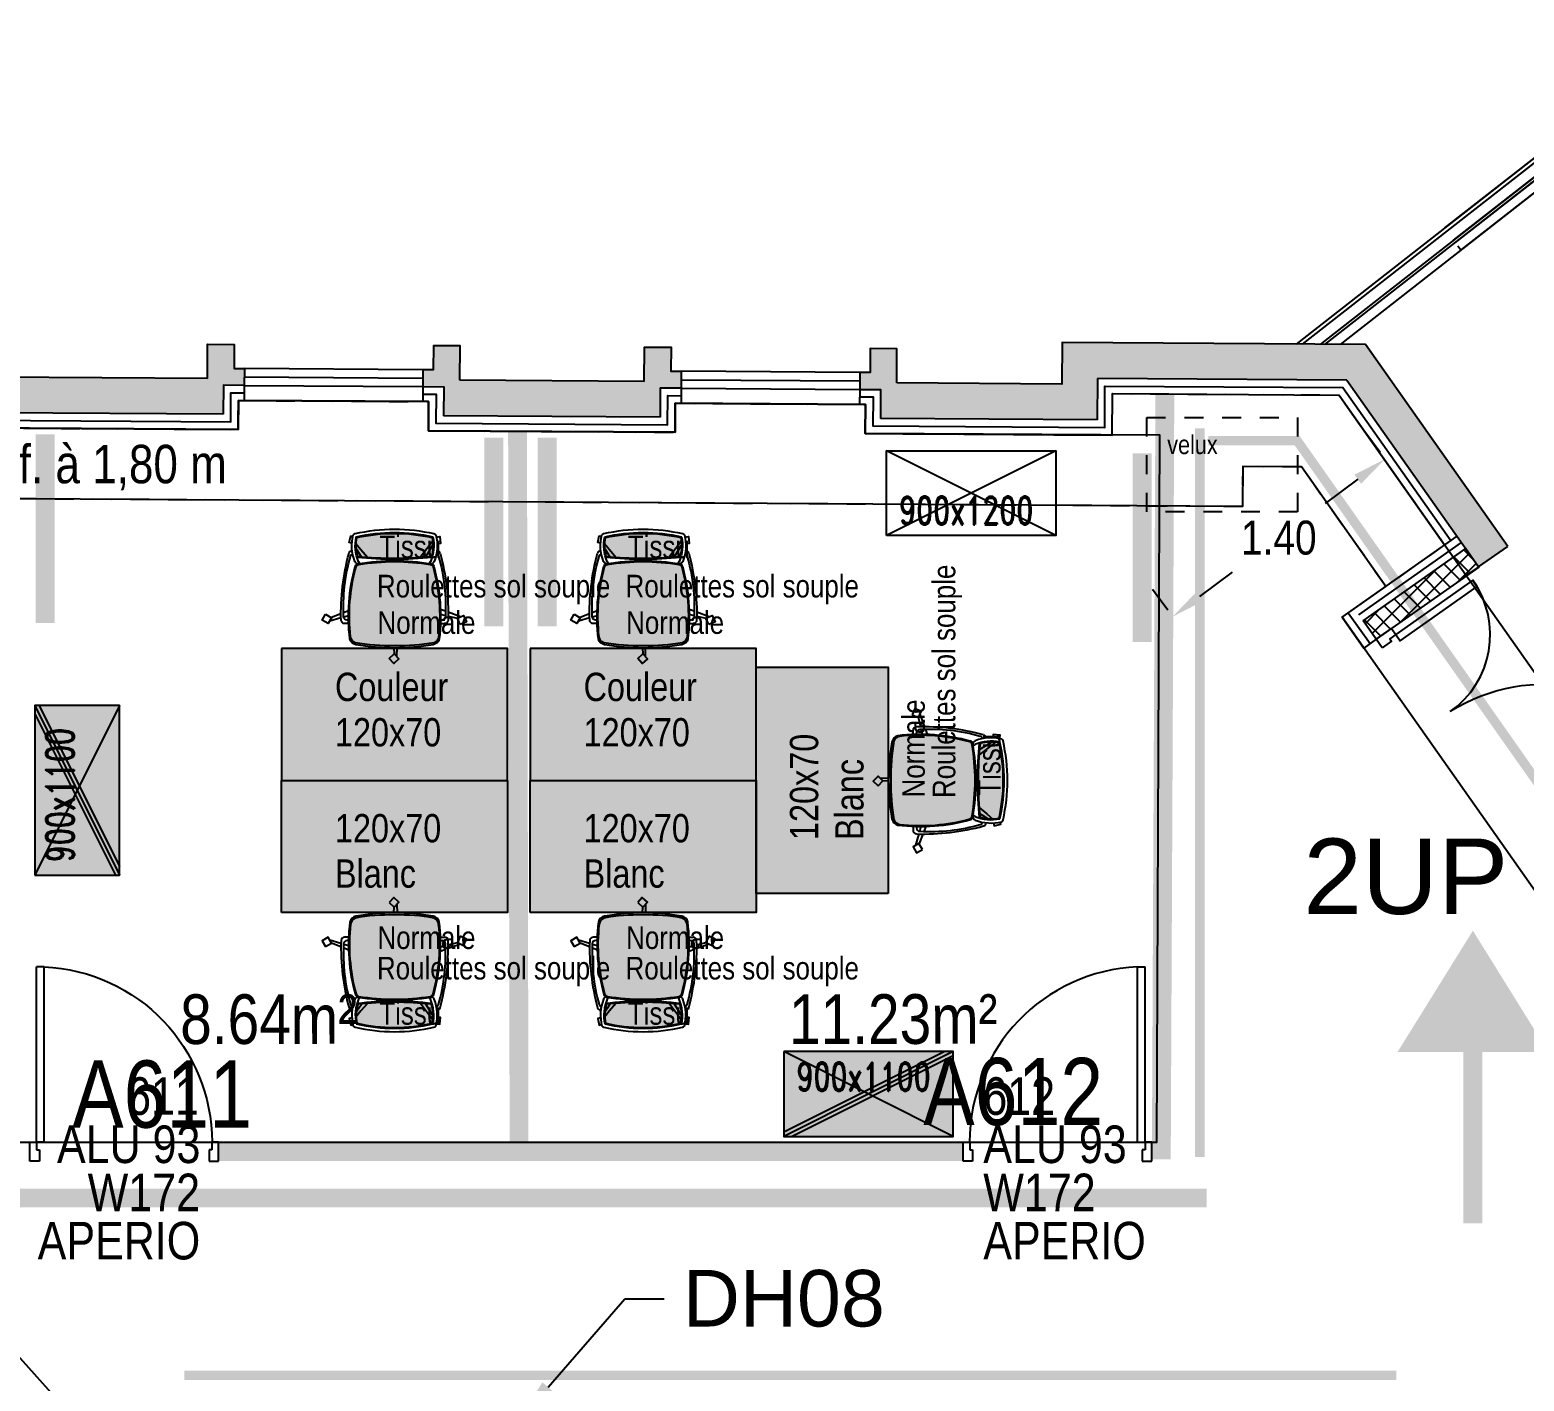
# Model space of a CAD drawing. Extents: x -28.5 to 23.1, y -8.3 to 57.2.
# Drawn here: x -7.72 to 0.21, y 7.32 to 14.49 of the extents above; entities that cross this region are included whole.
import ezdxf
from ezdxf import colors
from ezdxf.entities.mleader import LeaderData, LeaderLine
from ezdxf.enums import TextEntityAlignment as Align
from ezdxf.math import Vec2, Vec3

# ---------------------------------------------------------------- set-up
doc = ezdxf.new("R2010")
doc.units = 0
doc.header["$LTSCALE"] = 0.001
for name, pattern in [('CACHE', [0.375, 0.25, -0.125]), ('CACHE2', [4.7625, 3.175, -1.5875]), ('CONTINU', [0]), ('HIDDEN', [9.525, 6.35, -3.175])]:
    doc.linetypes.add(name, pattern=pattern)
for name, color, linetype in [('00-INF 180', 30, 'Continuous'), ('00-SECURITE UP', 12, 'Continuous'), ('01-FAC_CHASSIS EXI', 4, 'Continuous'), ('01-STR_MACONNERIE_HACH', 252, 'Continuous'), ('02-CLOISON_HACH MACONNERIE', 6, 'Continuous'), ('02-ISOLATION', 6, 'ISOLATION'), ('A-Etiq_Mob', 7, 'Continuous'), ('A-Etiquettes', 7, 'Continuous'), ('A-legende', 7, 'Continuous'), ('A-MobilierAQ', 7, 'Continuous'), ('A-num pièce', 1, 'Continuous'), ('exist- Etiquette-incendie', 1, 'Continuous')]:
    doc.layers.add(name, color=color, linetype=linetype)
for name, color, linetype, true_color in [('A-cote', 7, 'Continuous', 0x425746), ('A-Détails', 7, 'Continuous', 0x00a500), ('A-mobilier', 7, 'Continuous', 0x666666), ('A-MOQUETTE', 7, 'Continuous', 0xe5ecff), ('A-projet', 7, 'Continuous', 0x5b6280), ('A-signalétique', 7, 'Continuous', 0x666666), ('A-vitré', 7, 'Continuous', 0x61becc), ('couleur siege', 1, 'Continuous', 0xff0000)]:
    doc.layers.add(name, color=color, linetype=linetype, true_color=true_color)
doc.layers.add('A-portes', color=7, linetype='Continuous', lineweight=25)
doc.styles.add('ARIAL', font='arial.ttf')
doc.styles.add('ROMAND', font='romand__.ttf', dxfattribs={"width": 0.7})
doc.styles.get("Standard").update_dxf_attribs({"font": 'ARIALN.TTF'})
doc.styles.add('verdana', font='swissc.ttf')
doc.styles.add('Y_TXT_COT', font='arial.ttf', dxfattribs={"height": 0.2})
doc.linetypes.add('ISOLATION', pattern='A,0.00254,-2.54,[134,ltypeshp.shx,S=2.54,R=0,X=-2.54,Y=0],-5.08,[134,ltypeshp.shx,S=2.54,R=180,X=2.54,Y=0],-2.54', length=10.16254)
doc.dimstyles.get("Standard").update_dxf_attribs({"dimtxt": 0.18, "dimasz": 0.18, "dimexe": 0.18, "dimexo": 0.0625, "dimgap": 0.09, "dimtad": 0, "dimtih": 1, "dimtoh": 1, "dimzin": 0, "dimdsep": 46, "dimtxsty": 'Standard', "dimcen": 0.09, "dimadec": 0, "dimazin": 0, "dimtfac": 1, "dimtofl": 0, "dimtmove": 0, "dimatfit": 3, "dimfxl": 1, "dimtolj": 1, "dimtzin": 0, "dimarcsym": 0})

# ---------------------------------------------------------------- blocks, each defined once
blk = doc.blocks.new('Poste127')
at = {"transparency": 33554582}
h = blk.add_hatch(color=256, dxfattribs=at)
h.dxf.hatch_style = 1
h.set_gradient(color1=(199, 200, 202), color2=(255, 246, 230), tint=1, name='CURVED')
h.paths.add_polyline_path([(0, 0.7), (0, 0), (1.2, 0), (1.2, 0.7)])
blk.add_lwpolyline([(0, 0.7), (0, 0), (1.2, 0), (1.2, 0.7)], close=True)
at = {"layer": 'A-Etiq_Mob'}
for tag, p in [('FINITION', (0.2839, 0.4213)), ('DIM', (0.2839, 0.1804))]:
    blk.add_attdef(tag, p, '', height=0.15, dxfattribs=at)
blk = doc.blocks.new('chaise')
at = {"layer": 'A-mobilier', "ltscale": 0.1, "true_color": 0xc7c8ca}
h = blk.add_hatch(color=9, dxfattribs=at)
h.dxf.hatch_style = 1
h.paths.add_polyline_path([(0.2715, 0.4556, 0.30076), (0.2358, 0.4895, 0.043342), (0.0082, 0.5092, 0.043342), (-0.2194, 0.4895, 0.300759), (-0.2552, 0.4556, 0.09791), (-0.2229, 0.027, 0.292085), (-0.2069, 0.0126, 0.040929), (0.0082, -0.005, 0.040929), (0.2232, 0.0126, 0.292085), (0.2392, 0.027, 0.09791)])
h.paths.add_polyline_path([(0.159, -0.0239, 0.015765), (0.0082, -0.0177, 0.016739), (-0.152, -0.0246), (-0.1896, -0.0691), (-0.2181, -0.1033, 0.040824), (-0.2135, -0.1418, 0.054873), (0.0082, -0.1666, 0.054873), (0.2298, -0.1418, 0.02252), (0.2331, -0.1206), (0.2189, -0.1014)])
h.paths.add_polyline_path([(0.1912, -0.0264, 0.003373), (0.159, -0.0239), (0.2189, -0.1014), (0.2331, -0.1206, 0.02535), (0.2346, -0.0966)])
h.paths.add_polyline_path([(0.2255, -0.0296, 0.0036), (0.1912, -0.0264), (0.2346, -0.0966, 0.0714)])
h.paths.add_polyline_path([(-0.152, -0.0246, 0.003505), (-0.1854, -0.0274), (-0.196, -0.0428), (-0.2174, -0.0745, 0.030269), (-0.2181, -0.1033), (-0.1896, -0.0691)])
h.paths.add_polyline_path([(-0.1854, -0.0274, 0.002494), (-0.2092, -0.0296, 0.048116), (-0.2174, -0.0745), (-0.196, -0.0428)], flags=17)
at = {"layer": 'A-mobilier'}
for p, q in [((0.004, 0.5092), (0.0064, 0.5428)), ((0.0216, 0.5582), (0.0229, 0.5092)), ((-0.2624, 0.3653), (-0.2871, 0.3653)), ((0.2787, 0.3653), (0.3035, 0.3653)), ((-0.3737, 0.3493), (-0.3075, 0.3301)), ((-0.3078, 0.3082), (-0.3629, 0.3302)), ((-0.2919, 0.3255), (-0.2834, 0.3231)), ((-0.2629, 0.3453), (-0.2718, 0.3453)), ((0.3093, 0.2929), (0.2787, 0.2819)), ((0.2793, 0.3453), (0.2882, 0.3453)), ((0.2794, 0.3097), (0.3086, 0.3167)), ((0.324, 0.3205), (0.3784, 0.3337)), ((0.3978, 0.3247), (0.3241, 0.2982)), ((-0.2416, -0.0656), (-0.2409, -0.0656)), ((-0.1896, -0.0691), (-0.2193, -0.1048)), ((-0.2174, -0.0745), (-0.196, -0.0428)), ((0.258, -0.0656), (0.2572, -0.0656)), ((0.2331, -0.1206), (0.2189, -0.1014))]:
    blk.add_line(p, q, dxfattribs=at)
at = {"layer": 'A-mobilier', "linetype": 'HIDDEN'}
for p, q in [((-0.2627, 0.2897), (-0.2927, 0.3021)), ((-0.2834, 0.3231), (-0.2632, 0.3171)), ((-0.196, -0.0428), (-0.1854, -0.0274)), ((-0.152, -0.0246), (-0.1896, -0.0691)), ((0.2189, -0.1014), (0.159, -0.0239)), ((0.1912, -0.0264), (0.2346, -0.0966))]:
    blk.add_line(p, q, dxfattribs=at)
at = {"layer": 'A-mobilier'}
for points in [[(-0.0236, 0.5701), (0.0064, 0.5428), (0.034, 0.572), (0.003, 0.5998)], [(-0.3982, 0.3102), (-0.3631, 0.331), (-0.3829, 0.3656), (-0.418, 0.3448)], [(0.3951, 0.3712), (0.3784, 0.3337), (0.4152, 0.3167), (0.4319, 0.3542)]]:
    blk.add_lwpolyline(points, close=True, dxfattribs=at)
for points in [[(-0.2428, -0.1092), (-0.2592, -0.1129), (-0.2503, -0.1525), (-0.2373, -0.1499)], [(0.2547, -0.145), (0.2745, -0.1474), (0.2795, -0.1069), (0.2594, -0.1049)]]:
    blk.add_lwpolyline(points, dxfattribs=at)
for centre, radius, start, end in [((0.8449, 0.323), 1.1081, 173.12775, 195.49585), ((0.8449, 0.323), 1.1031, 173.73867, 195.3268), ((-0.2117, 0.4455), 0.0447, 99.9272, 166.88346), ((-0.203, 0.4342), 0.0495, 115.9014, 169.32984), ((-0.0186, -0.6869), 1.1836, 88.70463, 100.02355), ((0.0082, -0.8109), 1.3202, 89.99999, 99.92701), ((0.0082, -0.8109), 1.3202, 80.07299, 90.00001), ((0.0349, -0.6869), 1.1836, 79.97645, 91.29537), ((-0.8286, 0.323), 1.1031, 344.6732, 6.26133), ((0.2281, 0.4455), 0.0447, 13.11654, 80.0728), ((-0.8286, 0.323), 1.1081, 344.50415, 6.87225), ((0.2193, 0.4342), 0.0495, 10.67016, 64.0986), ((-0.2871, 0.3453), 0.02, 90, 178.21972), ((0.3035, 0.3453), 0.02, 1.78028, 90), ((1.0389, 0.3041), 1.3467, 178.21972, 195.28216), ((0.8419, 0.2723), 1.135, 177.27806, 195.5028), ((-0.2718, 0.3253), 0.02, 90, 177.27806), ((-0.8256, 0.2723), 1.135, 344.4972, 2.72194), ((-1.0226, 0.3041), 1.3467, 344.71784, 1.78028), ((0.2882, 0.3253), 0.02, 2.72194, 90), ((-0.2071, -0.0076), 0.02, 80.75547, 159.0187), ((0.0196, -0.0945), 0.2428, 156.87025, 192.22581), ((-0.2036, 0.0323), 0.02, 195.49585, 260.6251), ((-0.1997, 0.0368), 0.02, 195.3268, 260.76651), ((0.0082, 1.3151), 1.3202, 260.6251, 270.00001), ((-0.1856, -0.0076), 0.02, 114.77846, 159.0187), ((0.0082, 1.3151), 1.3152, 260.76651, 270.00001), ((0.0082, 1.3151), 1.3152, 269.99999, 279.23349), ((0.0082, 1.3151), 1.3202, 269.99999, 279.3749), ((0.2019, -0.0076), 0.02, 20.9813, 65.22154), ((0.216, 0.0368), 0.02, 279.23349, 344.6732), ((-0.0032, -0.0945), 0.2428, 347.77419, 23.12975), ((0.2235, -0.0076), 0.02, 20.9813, 99.24453), ((0.22, 0.0323), 0.02, 279.3749, 344.50415), ((-0.2409, -0.0456), 0.02, 195.28216, 270), ((-0.2325, -0.0257), 0.02, 195.5028, 252.72935), ((0.0196, -0.0945), 0.2628, 159.0187, 193.9621), ((0.0196, -0.0945), 0.2378, 164.15559, 191.46034), ((0.0306, -2.412), 2.3994, 90.53628, 95.82876), ((0.0306, -2.412), 2.3944, 90.5374, 95.7482), ((-0.0143, -2.412), 2.3994, 84.17124, 89.46372), ((-0.0143, -2.412), 2.3944, 84.2518, 89.4626), ((-0.0032, -0.0945), 0.2378, 348.53966, 15.84441), ((-0.0032, -0.0945), 0.2628, 346.0379, 20.9813), ((0.2489, -0.0257), 0.02, 287.27065, 344.4972), ((0.2572, -0.0456), 0.02, 270, 344.71784), ((-0.2198, -0.1455), 0.02, 218.58905, 257.03355), ((0.01, 0.8526), 1.0442, 257.03355, 269.90038), ((0.01, 0.8526), 1.0242, 257.15462, 269.89843), ((0.01, 0.8526), 1.0192, 257.33463, 269.89793), ((0.0064, 0.8526), 1.0192, 270.10207, 282.66537), ((0.0064, 0.8526), 1.0242, 270.10157, 282.84538), ((0.0064, 0.8526), 1.0442, 270.09962, 282.96645), ((0.2362, -0.1455), 0.02, 282.96645, 321.41095)]:
    blk.add_arc(centre, radius, start, end, dxfattribs=at)
blk = doc.blocks.new('SiègeT1')
at = {"layer": 'couleur siege', "true_color": 0x8a6689}
for points in [[(-0.1936, 0.2235), (-0.0769, 0.2096), (0.0385, 0.2124), (0.1553, 0.2166), (0.1984, 0.2222), (0.2025, 0.2444), (0.2039, 0.282), (0.2012, 0.321), (0.1233, 0.3376), (0.0385, 0.3432), (-0.0227, 0.3446), (-0.0977, 0.3376), (-0.1492, 0.3307), (-0.1964, 0.3223), (-0.202, 0.3001), (-0.2006, 0.2653)], [(-0.2076, -0.2358), (-0.225, -0.2195), (-0.2335, -0.1968), (-0.2363, -0.14), (-0.2381, -0.076), (-0.2337, -0.0116), (-0.2278, 0.0448), (-0.218, 0.1023), (-0.2107, 0.1321), (-0.2013, 0.169), (-0.1966, 0.1769), (-0.184, 0.18), (-0.1205, 0.1883), (-0.0494, 0.1934), (0.0091, 0.1953), (0.0767, 0.1926), (0.1322, 0.1879), (0.1685, 0.1829), (0.1909, 0.1794), (0.1994, 0.1771), (0.2037, 0.1728), (0.2071, 0.1636), (0.2187, 0.1148), (0.2315, 0.0452), (0.2373, -0.0047), (0.2408, -0.0627), (0.2412, -0.1049), (0.2396, -0.159), (0.2364, -0.1973), (0.2345, -0.2097), (0.2289, -0.2196), (0.2221, -0.2289), (0.2135, -0.2344), (0.2067, -0.2363), (0.1752, -0.2419), (0.1139, -0.248), (0.0509, -0.2511), (-0.0505, -0.2518), (-0.1259, -0.2474), (-0.1911, -0.2375)]]:
    blk.add_hatch(color=8, dxfattribs=at).paths.add_polyline_path(points)
at = {"extrusion": (0, 0, -1), "xscale": 0.8999999999999986, "yscale": 0.8999999999999986, "zscale": -0.9, "rotation": 180}
blk.add_blockref('chaise', (0.0055, 0.195), dxfattribs=at)
at = {"layer": 'A-Etiq_Mob', "style": 'ROMAND', "width": 0.7}
for tag, p in [('FINITION', (-0.0791, 0.1775)), ('PIETEMENT', (-0.0914, -0.031)), ('ASSISE', (-0.0883, -0.2242)), ('COULEUR', (-0.1036, -0.4236))]:
    blk.add_attdef(tag, p, '', height=0.15, dxfattribs=at)
blk = doc.blocks.new('Poste127Couleur')
at = {"transparency": 33554582}
h = blk.add_hatch(color=256, dxfattribs=at)
h.dxf.hatch_style = 1
h.set_gradient(color1=(169, 83, 160), color2=(255, 246, 230), tint=1, name='CURVED')
h.paths.add_polyline_path([(0, 0.7029), (0, 0.0029), (1.2, 0.0029), (1.2, 0.7029)])
blk.add_lwpolyline([(0, 0.7), (0, 0), (1.2, 0), (1.2, 0.7)], close=True)
at = {"layer": 'A-Etiq_Mob'}
for tag, p in [('STRATIFIE', (0.2839, 0.4213)), ('DIM', (0.2839, 0.1804))]:
    blk.add_attdef(tag, p, '', height=0.15, dxfattribs=at)
blk = doc.blocks.new('*D24')
at = {"layer": 'A-projet', "color": 0, "lineweight": -2, "ltscale": 0.01, "transparency": 16777216}
for p, q in [((-0.5534, 12.2454), (-0.6348, 12.3551)), ((-0.6721, 12.1033), (-0.8458, 11.9743)), ((-1.5099, 11.4816), (-1.3361, 11.6105)), ((-1.6803, 11.4091), (-1.7617, 11.5189))]:
    blk.add_line(p, q, dxfattribs=at)
at = {"layer": 'A-projet', "color": 0, "ltscale": 0.01, "transparency": 16777216}
for points in [[(-0.6899, 12.1274), (-0.6542, 12.0792), (-0.5275, 12.2105)], [(-1.5278, 11.5057), (-1.492, 11.4575), (-1.6545, 11.3743)]]:
    blk.add_solid(points, dxfattribs=at)
at = {"layer": 'Defpoints', "color": 0, "ltscale": 0.01, "transparency": 16777216}
for p in [(-0.5161, 12.1952), (-1.6545, 11.3743), (-1.6431, 11.359)]:
    blk.add_point(p, dxfattribs=at)
at = {"layer": 'A-projet', "color": 0, "ltscale": 0.01, "transparency": 16777216, "insert": (-1.091, 11.7924), "char_height": 0.18, "attachment_point": 5}
blk.add_mtext('\\A1;1.40', dxfattribs=at)
blk = doc.blocks.new('BLOC_ATT_RENS_100')
at = {"flags": 8}
for tag, p, height in [('N°', (-0.416, 0.973), 0.25), ('TITRE', (-0.416, 0.675), 0.21), ('SURF', (-0.416, 0.373), 0.15), ('EFFECTIF', (-0.416, 0.073), 0.15), ('HSP', (-0.416, -0.236), 0.15), ('REV.SOL', (-0.416, -0.526), 0.15), ('REV.MUR', (-0.416, -0.826), 0.15), ('PLAF', (-0.416, -1.126), 0.15)]:
    blk.add_attdef(tag, p, '', height=height, dxfattribs=at)
at = {"layer": 'exist- Etiquette-incendie', "flags": 8}
for tag, p in [('EFFECTIF.MAX', (-0.416, -1.414)), ('SURF.PROG', (-0.416, -1.648))]:
    blk.add_attdef(tag, p, '', height=0.15, dxfattribs=at)
blk = doc.blocks.new('Xref-R6-2018-11')
at = {"layer": '00-SECURITE UP'}
h = blk.add_hatch(color=256, dxfattribs=at)
h.dxf.hatch_style = 1
h.paths.add_polyline_path([(2.2633, 2.1958), (2.6633, 2.1958), (3.0633, 2.1958), (2.6633, 2.8395)])
at = {"layer": '01-STR_MACONNERIE_HACH'}
h = blk.add_hatch(color=256, dxfattribs=at)
h.dxf.hatch_style = 1
h.paths.add_polyline_path([(-9.8643, 5.7706), (-9.7536, 5.7699), (-9.753, 5.8594), (-9.8075, 5.8598), (-9.8067, 5.9869), (-9.9482, 5.9878), (-9.9493, 5.8062), (-10.9104, 5.8123), (-10.9092, 5.994), (-11.0507, 5.9949), (-11.0516, 5.8677), (-11.106, 5.8681), (-11.1066, 5.7786), (-10.9959, 5.7778), (-10.9969, 5.6239), (-9.8653, 5.6166)])
h.paths.add_polyline_path([(-6.9147, 5.7517), (-6.804, 5.751), (-6.8034, 5.8406), (-6.8578, 5.8409), (-6.857, 5.9681), (-6.9985, 5.969), (-6.9997, 5.7873), (-8.6097, 5.7976), (-8.6086, 5.9793), (-8.7501, 5.9802), (-8.7509, 5.853), (-8.8053, 5.8534), (-8.8059, 5.7638), (-8.6952, 5.7631), (-8.6962, 5.6092), (-6.9156, 5.5978)])
h.paths.add_polyline_path([(-3.9659, 5.7329), (-3.8552, 5.7322), (-3.8546, 5.8217), (-3.9091, 5.822), (-3.9083, 5.9492), (-4.0498, 5.9501), (-4.0509, 5.7684), (-5.6601, 5.7787), (-5.6589, 5.9604), (-5.8004, 5.9613), (-5.8012, 5.8342), (-5.8557, 5.8345), (-5.8562, 5.745), (-5.7455, 5.7443), (-5.7465, 5.5903), (-3.9669, 5.5789)])
h.paths.add_polyline_path([(-1.6482, 5.7181), (-1.5375, 5.7174), (-1.5369, 5.8069), (-1.5914, 5.8072), (-1.5906, 5.9344), (-1.7321, 5.9353), (-1.7332, 5.7536), (-2.7113, 5.7599), (-2.7101, 5.9415), (-2.8516, 5.9424), (-2.8524, 5.8153), (-2.9069, 5.8156), (-2.9075, 5.7261), (-2.7968, 5.7254), (-2.7977, 5.5714), (-1.6492, 5.5641)])
h.paths.add_polyline_path([(9.2888, 6.0529), (16.4345, -3.4859), (15.5709, -4.1345), (15.6266, -4.2087), (15.5373, -4.2758), (15.5733, -4.3238), (15.6214, -4.2877), (15.6971, -4.3885), (15.8624, -4.2644), (15.7658, -4.1358), (16.5463, -3.5497), (16.8176, -3.9109), (17.2396, -3.5939), (16.9954, -3.2687), (9.4522, 6.7755), (8.1868, 5.8175), (8.0942, 5.9399), (7.9095, 5.8001), (7.9901, 5.6937), (7.8811, 5.6092), (7.9802, 5.4784), (8.1947, 5.6446), (8.3968, 5.3776)])
h.paths.add_polyline_path([(14.7939, -4.8738), (14.8866, -4.9972), (15.0583, -4.8682), (14.9826, -4.7674), (15.0321, -4.7303), (14.996, -4.6823), (14.899, -4.7552), (14.8432, -4.6809), (13.4437, -5.732), (13.4995, -5.8062), (13.4101, -5.8733), (13.4461, -5.9213), (13.4943, -5.8852), (13.57, -5.986), (13.7352, -5.8619), (13.6386, -5.7333)])
h.paths.add_polyline_path([(12.9312, -6.4657), (12.8555, -6.3649), (12.9049, -6.3278), (12.8689, -6.2798), (12.7718, -6.3527), (12.7161, -6.2784), (11.3999, -7.2668), (11.4557, -7.3411), (11.3663, -7.4082), (11.4024, -7.4562), (11.4505, -7.42), (11.5262, -7.5208), (11.6914, -7.3968), (11.5949, -7.2682), (12.6668, -6.4713), (12.7594, -6.5947)])
h.paths.add_polyline_path([(10.8117, -7.8998), (10.8611, -7.8626), (10.8251, -7.8147), (10.728, -7.8875), (10.6723, -7.8133), (9.4127, -8.7592), (9.4685, -8.8335), (9.3791, -8.9006), (9.4151, -8.9486), (9.4633, -8.9124), (9.539, -9.0132), (9.7042, -8.8891), (9.6077, -8.7606), (10.623, -8.0062), (10.7157, -8.1296), (10.8874, -8.0006)])
h.paths.add_polyline_path([(8.8245, -9.3922), (8.8739, -9.355), (8.8379, -9.3071), (8.7408, -9.3799), (8.6851, -9.3057), (7.4576, -10.2275), (7.5133, -10.3018), (7.424, -10.3689), (7.46, -10.4169), (7.5081, -10.3807), (7.5839, -10.4815), (7.7491, -10.3575), (7.6525, -10.2289), (8.6358, -9.4986), (8.7285, -9.6219), (8.9002, -9.493)])
h.paths.add_polyline_path([(6.8693, -10.8605), (6.9188, -10.8233), (6.8827, -10.7754), (6.7857, -10.8482), (6.7299, -10.774), (5.909, -11.3905), (5.9648, -11.4647), (5.8754, -11.5319), (5.9115, -11.5798), (5.9596, -11.5437), (6.0353, -11.6445), (6.2005, -11.5204), (6.104, -11.3918), (6.6806, -10.9669), (6.7733, -11.0903), (6.945, -10.9613)])
h.paths.add_polyline_path([(5.3208, -12.0234), (5.3702, -11.9863), (5.3342, -11.9383), (5.2372, -12.0112), (5.1814, -11.9369), (4.7519, -12.2595), (4.3293, -12.2541), (4.3287, -12.3016), (4.2169, -12.3002), (4.2161, -12.3602), (4.2763, -12.3609), (4.2747, -12.487), (4.4814, -12.4896), (4.4834, -12.3288), (4.8607, -12.3337), (5.1321, -12.1298), (5.2248, -12.2532), (5.3965, -12.1242)])
h.paths.add_polyline_path([(3.4775, -12.3507), (3.5393, -12.3515), (3.5401, -12.2915), (3.4188, -12.29), (3.4194, -12.2425), (2.2915, -12.2281), (2.2909, -12.2756), (2.1791, -12.2742), (2.1784, -12.3342), (2.2386, -12.3349), (2.237, -12.461), (2.4436, -12.4636), (2.4456, -12.3028), (3.2631, -12.3198), (3.2612, -12.4741), (3.4759, -12.4768)])
h.paths.add_polyline_path([(1.3816, -12.2165), (-0.924, -12.1871), (-0.9246, -12.2346), (-1.0364, -12.2331), (-1.0372, -12.2931), (-0.977, -12.2939), (-0.9786, -12.42), (-0.772, -12.4226), (-0.7699, -12.2618), (1.2254, -12.2938), (1.2234, -12.4481), (1.4381, -12.4508), (1.4397, -12.3247), (1.5016, -12.3255), (1.5023, -12.2655), (1.381, -12.264)])
h.paths.add_polyline_path([(-1.7132, -12.2245), (-1.8346, -12.223), (-1.834, -12.1755), (-3.2263, -12.1577), (-3.2269, -12.2052), (-3.3387, -12.2038), (-3.3394, -12.2638), (-3.2793, -12.2645), (-3.2809, -12.3906), (-3.0742, -12.3932), (-3.0722, -12.2324), (-1.9902, -12.2528), (-1.9922, -12.407), (-1.7774, -12.4098), (-1.7758, -12.2837), (-1.714, -12.2845)])
h.paths.add_polyline_path([(-4.0155, -12.1951), (-4.1368, -12.1936), (-4.1362, -12.1461), (-6.2346, -12.1193), (-6.2352, -12.1668), (-6.347, -12.1654), (-6.3477, -12.2254), (-6.2875, -12.2261), (-6.2892, -12.3522), (-6.0825, -12.3549), (-6.0805, -12.1941), (-4.2925, -12.2234), (-4.2944, -12.3777), (-4.0797, -12.3804), (-4.0781, -12.2543), (-4.0163, -12.2551)])
h.paths.add_polyline_path([(-7.1445, -12.1077), (-9.19, -12.0816), (-9.1906, -12.1291), (-9.3024, -12.1277), (-9.3032, -12.1877), (-9.243, -12.1884), (-9.2446, -12.3145), (-9.038, -12.3171), (-9.0359, -12.1564), (-7.3008, -12.185), (-7.3027, -12.3393), (-7.088, -12.342), (-7.0864, -12.216), (-7.0245, -12.2167), (-7.0238, -12.1567), (-7.1451, -12.1552)])
h.paths.add_polyline_path([(-10.0418, -12.1782), (-9.98, -12.179), (-9.9792, -12.119), (-10.1006, -12.1175), (-10.1, -12.07), (-11.5038, -12.0521), (-11.5044, -12.0996), (-11.6161, -12.0982), (-11.6169, -12.1582), (-11.5567, -12.1589), (-11.5583, -12.285), (-11.3517, -12.2876), (-11.3496, -12.1268), (-10.2562, -12.1473), (-10.2582, -12.3016), (-10.0434, -12.3043)])
h.paths.add_polyline_path([(2.6936, 4.7692), (2.8486, 4.8773), (2.0933, 5.9491), (0.4835, 5.9594), (0.4822, 5.7394), (-0.3936, 5.745), (-0.3924, 5.9267), (-0.5339, 5.9276), (-0.5347, 5.8005), (-0.5892, 5.8008), (-0.5898, 5.7113), (-0.4791, 5.7106), (-0.48, 5.5566), (0.6701, 5.5493), (0.6714, 5.7693), (1.9949, 5.7608)])
h.paths.add_polyline_path([(3.7184, 3.643), (3.5639, 3.5342), (4.011, 2.8998), (4.6629, 2.8061), (4.6629, 2.8077), (4.9461, 2.7655), (5.6911, 3.3294), (5.5121, 3.5658), (5.7804, 3.7737), (5.6799, 3.9034), (5.6056, 3.8458), (5.5045, 3.9794), (5.3103, 3.8324), (5.4029, 3.7101), (4.4904, 3.0193), (4.1189, 3.0748)])
h.paths.add_polyline_path([(-13.0354, -4.4062), (-13.5351, -4.4062), (-13.5351, -3.4062), (-13.0165, -3.4062), (-12.8476, 5.6357), (-12.166, 5.6314), (-12.165, 5.7853), (-12.0543, 5.7846), (-12.0537, 5.8741), (-12.1082, 5.8745), (-12.1074, 6.0016), (-12.2489, 6.0025), (-12.25, 5.8209), (-13.4315, 5.8284), (-13.7663, -12.1025), (-12.5699, -12.1178), (-12.5719, -12.2721), (-12.3571, -12.2748), (-12.3555, -12.1487), (-12.2937, -12.1495), (-12.2929, -12.0895), (-12.4143, -12.088), (-12.4137, -12.0405), (-13.1775, -12.0308), (-13.0356, -4.4288)])
h.paths.add_polyline_path([(-13.5351, -4.4062), (-13.5351, -3.4062)], flags=16)
at = {"layer": '02-CLOISON_HACH MACONNERIE', "transparency": 33554687}
h = blk.add_hatch(dxfattribs=at)
h.set_pattern_fill('ANSI37', color=256, scale=0.02)
h.set_pattern_definition([(45, (-0.93894, 1.3324), (-0.0449013, 0.0449013), []), (135, (-0.93894, 1.3324), (-0.0449013, -0.0449013), [])])
h.paths.add_polyline_path([(2.081, 4.4833), (2.625, 4.8666), (2.6941, 4.7685), (2.1502, 4.3852)])
for p, q in [((2.5148, 6.5683), (3.8585, 7.6181)), ((3.8708, 7.6024), (2.5263, 6.5519)), ((2.561, 6.5027), (3.9078, 7.5549)), ((3.9327, 7.5556), (2.5696, 6.4906)), ((2.5994, 6.4504), (3.9635, 7.5162)), ((2.5994, 6.4504), (2.584, 6.4701)), ((-4.0509, 5.7684), (-5.6601, 5.7787)), ((-1.7332, 5.7536), (-2.7113, 5.7599)), ((0.6714, 5.7693), (0.6701, 5.5493)), ((1.9949, 5.7608), (0.6714, 5.7693)), ((1.9949, 5.7608), (2.6941, 4.7685)), ((-3.9669, 5.5789), (-5.7465, 5.5903)), ((-1.6492, 5.5641), (-2.7977, 5.5714)), ((0.6701, 5.5493), (-0.48, 5.5566))]:
    blk.add_line(p, q)
for points in [[(3.8585, 7.6181), (1.7253, 5.9515)], [(3.8708, 7.6024), (1.7575, 5.9513)], [(3.9078, 7.5549), (1.8545, 5.9507)], [(3.917, 7.5433), (1.8765, 5.9491)], [(3.9635, 7.5162), (1.9589, 5.95)], [(-4.0509, 5.7684), (-4.0498, 5.9501), (-3.9083, 5.9492), (-3.9091, 5.822), (-3.8546, 5.8217), (-3.8552, 5.7322), (-3.9659, 5.7329), (-3.9669, 5.5789)], [(2.8486, 4.8773), (2.0933, 5.9491), (0.4835, 5.9594), (0.4822, 5.7394), (-0.3936, 5.745)], [(-2.7113, 5.7599), (-2.7101, 5.9415), (-2.8516, 5.9424), (-2.8524, 5.8153), (-2.9069, 5.8156), (-2.9075, 5.7261), (-2.7968, 5.7254), (-2.7977, 5.5714)], [(-1.7332, 5.7536), (-1.7321, 5.9353), (-1.5906, 5.9344), (-1.5914, 5.8072), (-1.5369, 5.8069), (-1.5375, 5.7174), (-1.6482, 5.7181), (-1.6492, 5.5641)], [(-0.3936, 5.745), (-0.3924, 5.9267), (-0.5339, 5.9276), (-0.5347, 5.8005), (-0.5892, 5.8008), (-0.5898, 5.7113), (-0.4791, 5.7106), (-0.48, 5.5566)], [(2.081, 4.4833), (2.625, 4.8666), (2.6941, 4.7685), (2.1502, 4.3852), (2.081, 4.4833)], [(2.6934, 4.7695), (2.8486, 4.8773)]]:
    blk.add_lwpolyline(points)
at = {"linetype": 'CONTINU'}
for points in [[(2.2549, 4.4101), (2.278, 4.3774), (2.6867, 4.6654), (2.6637, 4.6981)], [(2.1818, 4.3402), (2.1502, 4.3852), (2.2319, 4.4428), (2.2549, 4.4101), (2.2222, 4.387), (2.2309, 4.3748), (2.1818, 4.3402)]]:
    blk.add_lwpolyline(points, close=True, dxfattribs=at)
for centre, radius, start, end in [((2.2549, 4.4101), 0.5, 305.1722, 35.1722), ((3.0478, 3.1924), 0.9536, 36.49943, 121.96658)]:
    blk.add_arc(centre, radius, start, end, dxfattribs=at)
at = {"layer": '00-INF 180', "linetype": 'CACHE', "ltscale": 0.5}
for points in [[(2.2008, 4.6655), (1.7539, 5.2997), (1.4421, 5.3017), (1.4409, 5.0891), (-12.8561, 5.1806)], [(-5.827, 5.5108), (-3.8874, 5.4984), (-3.8864, 5.6524), (-2.8773, 5.6459), (-2.8782, 5.492), (-1.5697, 5.4836), (-1.5687, 5.6375), (-0.5596, 5.6311), (-0.5606, 5.4771), (0.7495, 5.4687), (0.7509, 5.6887), (1.9532, 5.6811), (2.5134, 4.8858), (2.2008, 4.6655)]]:
    blk.add_lwpolyline(points, dxfattribs=at)
at = {"layer": '00-SECURITE UP', "const_width": 0.1}
blk.add_lwpolyline([(2.6633, 1.2867), (2.6633, 2.1958), (2.6633, 2.1958), (2.6633, 2.1958)], dxfattribs=at)
at = {"layer": '01-FAC_CHASSIS EXI', "linetype": 'CONTINU'}
for p, q in [((-3.8549, 5.7769), (-2.9075, 5.7709)), ((-1.5372, 5.7621), (-0.5895, 5.7561))]:
    blk.add_line(p, q, dxfattribs=at)
at = {"layer": '01-FAC_CHASSIS EXI'}
for points in [[(-2.9069, 5.8156), (-3.8546, 5.8217)], [(-0.5892, 5.8008), (-1.5369, 5.8069)], [(-3.8552, 5.7322), (-2.9075, 5.7261)], [(-1.5375, 5.7174), (-0.5898, 5.7113)]]:
    blk.add_lwpolyline(points, dxfattribs=at)
at = {"layer": '01-FAC_CHASSIS EXI', "linetype": 'CACHE'}
blk.add_lwpolyline([(0.9331, 5.5618), (1.7331, 5.5618), (1.7331, 5.0618), (0.9331, 5.0618), (0.9331, 5.5618)], dxfattribs=at)
at = {"layer": '02-ISOLATION', "linetype": 'CONTINU'}
for points in [[(-3.8552, 5.7322), (-3.8557, 5.6522)], [(-2.9075, 5.7261), (-2.908, 5.6461)], [(-1.5375, 5.7174), (-1.538, 5.6374)], [(-0.5898, 5.7113), (-0.5903, 5.6313)]]:
    blk.add_lwpolyline(points, dxfattribs=at)
at = {"layer": '02-ISOLATION', "linetype": 'ISOLATION', "ltscale": 0.004}
for points in [[(-0.59, 5.6713), (-0.5193, 5.6708), (-0.5203, 5.5169), (0.7098, 5.509), (0.7112, 5.729), (1.974, 5.7209), (2.5462, 4.9089)], [(-5.8565, 5.705), (-5.7858, 5.7045), (-5.7868, 5.5506), (-3.9271, 5.5387), (-3.9261, 5.6926), (-3.8554, 5.6922)], [(-2.9077, 5.6861), (-2.837, 5.6857), (-2.838, 5.5317), (-1.6094, 5.5238), (-1.6085, 5.6778), (-1.5377, 5.6774)], [(2.058, 4.5159), (2.602, 4.8993)], [(2.0023, 4.5256), (2.1175, 4.3621)]]:
    blk.add_lwpolyline(points, dxfattribs=at)
at = {"layer": '02-ISOLATION'}
for points in [[(-5.827, 5.5108), (-3.8874, 5.4984), (-3.8864, 5.6524), (-2.8773, 5.6459), (-2.8782, 5.492), (-1.5697, 5.4836), (-1.5687, 5.6375), (-0.5596, 5.6311), (-0.5606, 5.4771), (0.7495, 5.4687), (0.7509, 5.6887), (1.9532, 5.6811), (2.2024, 5.3274)], [(2.011, 5.599), (2.5134, 4.8858)], [(1.9696, 4.5026), (2.5789, 4.932)], [(2.6941, 4.7685), (2.6279, 4.7234)], [(1.9696, 4.5026), (2.0848, 4.3391)], [(2.1502, 4.3852), (2.0848, 4.3391)]]:
    blk.add_lwpolyline(points, dxfattribs=at)
at = {"layer": '00-INF 180'}
ref = blk.add_blockref('BLOC_ATT_RENS_100', (-5.8776, 4.9528), dxfattribs=dict(at, xscale=0.543907494749507, yscale=0.543907494749507, zscale=1.056702433098041))
ref.add_attrib('TITRE', 'Surface inf. à 1,80 m', (-6.1037, 5.2129), dxfattribs={"layer": '0', "height": 0.203965, "rotation": 360, "style": 'verdana', "flags": 8})
at = {"layer": '01-FAC_CHASSIS EXI'}
ref = blk.add_blockref('BLOC_ATT_RENS_100', (1.2678, 5.1077), dxfattribs=dict(at, xscale=0.543907494749507, yscale=0.543907494749507, zscale=1.056702433098041))
ref.add_attrib('TITRE', 'velux', (1.0417, 5.3678), dxfattribs={"layer": '0', "height": 0.1, "rotation": 360, "style": 'verdana', "flags": 8})
at = {"layer": '00-SECURITE UP', "insert": (1.764, 3.3281), "char_height": 0.4, "width": 25.873028, "attachment_point": 1, "line_spacing_factor": 0.8, "style": 'ARIAL'}
blk.add_mtext('2UP', dxfattribs=at)
blk = doc.blocks.new('armoire90Réhausse')
at = {"true_color": 0xfdedc9}
h = blk.add_hatch(color=254, dxfattribs=at)
h.dxf.hatch_style = 1
h.paths.add_polyline_path([(0, 0.45), (0, 0), (0.9, 0), (0.9, 0.45)])
blk.add_lwpolyline([(0, 0.45), (0, 0), (0.9, 0), (0.9, 0.45)], close=True)
for points in [[(0.9, 0), (0, 0.45)], [(0.9, 0.45), (0, 0)], [(0.8553, 0.45), (0, 0.0224)], [(0.9, 0.4276), (0.0447, 0)]]:
    blk.add_lwpolyline(points)
at = {"layer": 'A-Etiq_Mob', "style": 'ROMAND', "width": 0.7}
for tag, p in [('DIMENSION', (0.0684, 0.2418)), ('FINITION', (0.0684, 0.0013)), ('PORTES', (0.0684, -0.2391))]:
    blk.add_attdef(tag, p, '', height=0.15, dxfattribs=at)
blk = doc.blocks.new('armoire90')
blk.add_lwpolyline([(0, 0.45), (0, 0), (0.9, 0), (0.9, 0.45)], close=True)
for points in [[(0.9, 0), (0, 0.45)], [(0.9, 0.45), (0, 0)]]:
    blk.add_lwpolyline(points)
at = {"layer": 'A-Etiq_Mob', "style": 'ROMAND', "width": 0.7}
for tag, p in [('DIMENSION', (0.0684, 0.2418)), ('FINITION', (0.0684, 0.0013)), ('PORTES', (0.0684, -0.2391))]:
    blk.add_attdef(tag, p, '', height=0.15, dxfattribs=at)
blk = doc.blocks.new('P_93100')
for p, q in [((0.425, 0.93), (0.465, 0.93)), ((0.425, 0), (0.425, 0.93)), ((0.465, 0), (0.465, 0.93)), ((-0.5, -0.1), (-0.5, 0)), ((-0.5, 0), (-0.465, 0)), ((-0.465, 0), (-0.465, -0.04)), ((0.425, 0), (0.465, 0)), ((0.465, 0), (0.465, -0.04)), ((0.5, 0), (0.465, 0)), ((0.5, -0.1), (0.5, 0)), ((-0.465, -0.04), (-0.45, -0.04)), ((-0.45, -0.04), (-0.45, -0.1)), ((0.465, -0.04), (0.45, -0.04)), ((0.45, -0.04), (0.45, -0.1)), ((-0.45, -0.1), (-0.5, -0.1)), ((0.45, -0.1), (0.5, -0.1))]:
    blk.add_line(p, q)
blk.add_arc((0.465, 0), 0.9309, 92.46282, 180)
at = {"ltscale": 6}
blk.add_attdef('N°', (-0.3934, 0.1452), '', height=0.1992, dxfattribs=at)
at = {"layer": 'A-Etiquettes', "ltscale": 6}
for tag, p in [('NATURE/DIM', (-0.3934, -0.1104)), ('FINITION', (-0.3934, -0.366)), ('FERMETURE', (-0.3934, -0.6217)), ('FP:', (-0.3934, -0.8773))]:
    blk.add_attdef(tag, p, '', height=0.1992, dxfattribs=at)

msp = doc.modelspace()

# ---------------------------------------------------------------- linework, layer by layer
at = {"ltscale": 0.01}
msp.add_lwpolyline([(0.3454, 9.8104), (-0.7548, 11.3717), (-0.5236, 11.5346), (-0.9705, 12.1689), (-1.2823, 12.1709), (-1.2835, 11.9583), (-15.5805, 12.0497), (-15.675, 7.0919), (-11.1481, 7.0892), (-11.1385, 0.5178), (-15.7958, 0.5176), (-15.8935, -4.7143), (1.8807, -4.9411)], dxfattribs=at)
at = {"layer": 'A-Etiquettes', "color": 1, "true_color": 0xff0000, "const_width": 0.1}
for points in [[(-7.6356, 12.3414), (-7.6356, 11.3414)], [(-1.8161, 12.2405), (-1.8161, 11.2405)]]:
    msp.add_lwpolyline(points, dxfattribs=at)
at = {"layer": 'A-Etiquettes', "color": 82, "true_color": 0x4cdb0f, "const_width": 0.1}
for points in [[(-5.2558, 12.3234), (-5.2558, 11.3234)], [(-4.9725, 12.3234), (-4.9725, 11.3234)]]:
    msp.add_lwpolyline(points, dxfattribs=at)
at = {"layer": 'A-legende', "linetype": 'CACHE', "ltscale": 2000, "const_width": 0.05}
for points in [[(-1.5098, 8.5079), (-1.5098, 12.3731)], [(-1.4641, 12.308), (-0.9935, 12.308), (1.1043, 9.3263), (2.1173, 9.2146), (2.1173, 8.5349)]]:
    msp.add_lwpolyline(points, dxfattribs=at)
at = {"layer": 'A-legende', "color": 39, "linetype": 'CACHE2', "ltscale": 100, "true_color": 0x663d19, "const_width": 0.05}
msp.add_lwpolyline([(-0.4671, 7.3493), (-6.897, 7.3493)], dxfattribs=at)
at = {"layer": 'A-mobilier', "ltscale": 0.01}
msp.add_line((-0.7712, 12.5502), (1.2411, 9.6947), dxfattribs=at)
at = {"layer": 'A-MOQUETTE', "ltscale": 0.01}
msp.add_lwpolyline([(-11.2525, 8.5874), (-1.7382, 8.5874), (-1.7219, 12.3379), (-3.285, 12.3463), (-3.284, 12.5002), (-4.2931, 12.5067), (-4.2941, 12.3527), (-5.6026, 12.3611), (-5.6017, 12.5151), (-6.6108, 12.5215), (-6.6118, 12.3675), (-8.5514, 12.3799)], dxfattribs=at)
at = {"layer": 'A-projet', "ltscale": 0.01}
msp.add_line((-0.7712, 12.5502), (1.2411, 9.6947), dxfattribs=at)
msp.add_line((-0.7712, 12.5502), (1.2411, 9.6947), dxfattribs=at)
at = {"layer": 'A-projet', "const_width": 0.1}
msp.add_lwpolyline([(-1.7143, 8.4957), (-1.6953, 12.5578)], dxfattribs=at)
at = {"layer": 'A-vitré', "const_width": 0.1}
for points in [[(-5.1296, 12.3566), (-5.1214, 8.4874)], [(-2.7702, 8.5374), (-6.718, 8.5373)]]:
    msp.add_lwpolyline(points, dxfattribs=at)

# ---------------------------------------------------------------- block references
at = {"ltscale": 0.01}
msp.add_blockref('Xref-R6-2018-11', (-2.7244, 6.8691), dxfattribs=at)
at = {"layer": 'A-mobilier'}
ref = msp.add_blockref('SiègeT1', (-5.7841, 11.4714), dxfattribs=at)
ref.add_attrib('FINITION', 'Tissu', dxfattribs={"layer": 'A-Etiq_Mob', "height": 0.12}).set_placement((-5.8632, 11.6489), align=Align.BOTTOM_LEFT)
ref.add_attrib('ASSISE', 'Normale', dxfattribs={"layer": 'A-Etiq_Mob', "height": 0.12}).set_placement((-5.8724, 11.2472), align=Align.BOTTOM_LEFT)
ref.add_attrib('PIETEMENT', 'Roulettes sol souple', dxfattribs={"layer": 'A-Etiq_Mob', "height": 0.12}).set_placement((-5.8754, 11.4404), align=Align.BOTTOM_LEFT)
ref = msp.add_blockref('SiègeT1', (-4.4651, 11.4714), dxfattribs=at)
ref.add_attrib('FINITION', 'Tissu', dxfattribs={"layer": 'A-Etiq_Mob', "height": 0.12}).set_placement((-4.5442, 11.6489), align=Align.BOTTOM_LEFT)
ref.add_attrib('ASSISE', 'Normale', dxfattribs={"layer": 'A-Etiq_Mob', "height": 0.12}).set_placement((-4.5533, 11.2472), align=Align.BOTTOM_LEFT)
ref.add_attrib('PIETEMENT', 'Roulettes sol souple', dxfattribs={"layer": 'A-Etiq_Mob', "height": 0.12}).set_placement((-4.5564, 11.4404), align=Align.BOTTOM_LEFT)
ref = msp.add_blockref('SiègeT1', (-2.8975, 10.5038), dxfattribs=dict(at, xscale=-1, rotation=270))
ref.add_attrib('FINITION', 'Tissu', dxfattribs={"layer": 'A-Etiq_Mob', "height": 0.12, "rotation": 90}).set_placement((-2.5314, 10.4247), align=Align.BOTTOM_LEFT)
ref.add_attrib('ASSISE', 'Normale', dxfattribs={"layer": 'A-Etiq_Mob', "height": 0.12, "rotation": 90}).set_placement((-2.9331, 10.4155), align=Align.BOTTOM_LEFT)
ref.add_attrib('PIETEMENT', 'Roulettes sol souple', dxfattribs={"layer": 'A-Etiq_Mob', "height": 0.12, "rotation": 90}).set_placement((-2.7712, 10.4124), align=Align.BOTTOM_LEFT)
at = {"layer": 'A-mobilier', "ltscale": 0.1}
for p in [(-6.3822, 10.5057), (-5.0632, 10.5057)]:
    msp.add_blockref('Poste127Couleur', p, dxfattribs=at).add_auto_attribs({'STRATIFIE': 'Couleur', 'DIM': '120x70'})
ref = msp.add_blockref('Poste127', (-3.8632, 9.9057), dxfattribs=dict(at, xscale=-1, rotation=270))
ref.add_attrib('STRATIFIE', 'Blanc', (-3.2943, 10.1896), dxfattribs={"layer": 'A-Etiq_Mob', "ltscale": 0.1, "height": 0.15, "rotation": 90})
ref.add_attrib('DIM', '120x70', (-3.5347, 10.1896), dxfattribs={"layer": 'A-Etiq_Mob', "ltscale": 0.1, "height": 0.15, "rotation": 90})
ref = msp.add_blockref('Poste127', (-6.3822, 10.5057), dxfattribs=dict(at, xscale=-1, rotation=180))
ref.add_attrib('STRATIFIE', 'Blanc', (-6.0983, 9.9368), dxfattribs={"layer": 'A-Etiq_Mob', "ltscale": 0.1, "height": 0.15})
ref.add_attrib('DIM', '120x70', (-6.0983, 10.1773), dxfattribs={"layer": 'A-Etiq_Mob', "ltscale": 0.1, "height": 0.15})
ref = msp.add_blockref('Poste127', (-5.0632, 10.5057), dxfattribs=dict(at, xscale=-1, rotation=180))
ref.add_attrib('STRATIFIE', 'Blanc', (-4.7793, 9.9368), dxfattribs={"layer": 'A-Etiq_Mob', "ltscale": 0.1, "height": 0.15})
ref.add_attrib('DIM', '120x70', (-4.7793, 10.1773), dxfattribs={"layer": 'A-Etiq_Mob', "ltscale": 0.1, "height": 0.15})
at = {"layer": 'A-mobilier'}
ref = msp.add_blockref('SiègeT1', (-5.7841, 9.54), dxfattribs=dict(at, xscale=-1, rotation=180))
ref.add_attrib('FINITION', 'Tissu', dxfattribs={"layer": 'A-Etiq_Mob', "height": 0.12}).set_placement((-5.8632, 9.1739), align=Align.BOTTOM_LEFT)
ref.add_attrib('ASSISE', 'Normale', dxfattribs={"layer": 'A-Etiq_Mob', "height": 0.12}).set_placement((-5.8724, 9.5756), align=Align.BOTTOM_LEFT)
ref.add_attrib('PIETEMENT', 'Roulettes sol souple', dxfattribs={"layer": 'A-Etiq_Mob', "height": 0.12}).set_placement((-5.8754, 9.4138), align=Align.BOTTOM_LEFT)
ref = msp.add_blockref('SiègeT1', (-4.4651, 9.54), dxfattribs=dict(at, xscale=-1, rotation=180))
ref.add_attrib('FINITION', 'Tissu', dxfattribs={"layer": 'A-Etiq_Mob', "height": 0.12}).set_placement((-4.5442, 9.1739), align=Align.BOTTOM_LEFT)
ref.add_attrib('ASSISE', 'Normale', dxfattribs={"layer": 'A-Etiq_Mob', "height": 0.12}).set_placement((-4.5533, 9.5756), align=Align.BOTTOM_LEFT)
ref.add_attrib('PIETEMENT', 'Roulettes sol souple', dxfattribs={"layer": 'A-Etiq_Mob', "height": 0.12}).set_placement((-4.5564, 9.4138), align=Align.BOTTOM_LEFT)
at = {"layer": 'A-MobilierAQ', "ltscale": 0.1}
ref = msp.add_blockref('armoire90', (-3.173, 12.2544), dxfattribs=dict(at, xscale=-1, rotation=180))
ref.add_attrib('DIMENSION', '900x1200', (-3.1047, 11.8626), dxfattribs={"layer": 'A-Etiq_Mob', "ltscale": 0.1, "height": 0.15, "style": 'ROMAND', "width": 0.7})
at = {"layer": 'A-MobilierAQ', "ltscale": 0.1, "rotation": 90}
msp.add_blockref('armoire90Réhausse', (-7.2409, 10.0038), dxfattribs=at).add_auto_attribs({'DIMENSION': '900x1100'})
at = {"layer": 'A-MobilierAQ', "ltscale": 0.1}
msp.add_blockref('armoire90Réhausse', (-3.7178, 8.6174), dxfattribs=at).add_auto_attribs({'DIMENSION': '900x1100'})
at = {"layer": 'A-portes', "ltscale": 0.01}
ref = msp.add_blockref('P_93100', (-7.2166, 8.5864), dxfattribs=dict(at, xscale=-1))
ref.add_attrib('N°', '611', (-7.2012, 8.7317), dxfattribs={"layer": '0', "ltscale": 6, "height": 0.19924})
ref.add_attrib('NATURE/DIM', 'ALU 93', (-7.5732, 8.476), dxfattribs={"layer": 'A-Etiquettes', "ltscale": 6, "height": 0.19924})
ref.add_attrib('FINITION', 'W172', (-7.4103, 8.2204), dxfattribs={"layer": 'A-Etiquettes', "ltscale": 6, "height": 0.19924})
ref.add_attrib('FERMETURE', 'APERIO', (-7.6755, 7.9648), dxfattribs={"layer": 'A-Etiquettes', "ltscale": 6, "height": 0.19924})
msp.add_blockref('P_93100', (-2.2653, 8.5864), dxfattribs=at).add_auto_attribs({'N°': '612', 'NATURE/DIM': 'ALU 93', 'FINITION': 'W172', 'FERMETURE': 'APERIO'})

# ---------------------------------------------------------------- texts
at = {"layer": 'A-cote', "color": 30, "char_height": 0.26331, "attachment_point": 1, "rotation": 0.07922}
for s, insert in [('8.64m²', (-6.9198, 9.3706)), ('11.23m²', (-3.6898, 9.3706))]:
    msp.add_mtext_dynamic_manual_height_columns(s, width=1.219524, gutter_width=12.5, heights=[0], dxfattribs=dict(at, insert=insert))
at = {"layer": 'A-num pièce', "ltscale": 0.1, "char_height": 0.3565, "attachment_point": 1}
for s, insert in [('A612', (-2.9766, 9.0336)), ('A611', (-7.4919, 9.0201))]:
    msp.add_mtext_dynamic_manual_height_columns(s, width=1.298453, gutter_width=12.5, heights=[0], dxfattribs=dict(at, insert=insert))

# ---------------------------------------------------------------- dimensions: what is measured, and where the dimension line sits
at = {"layer": 'A-projet', "ltscale": 0.01}
dim = msp.add_aligned_dim(p1=(-0.5161, 12.1952), p2=(-1.6431, 11.359), distance=-0.0191, dimstyle='Standard', dxfattribs=at)
dim.commit()
dim.dimension.update_dxf_attribs({"geometry": '*D24', "text_midpoint": (-1.091, 11.7924)})

# ---------------------------------------------------------------- next in the draw order: leaders
at = {"layer": 'A-Détails'}
ml = msp.add_multileader_mtext('Standard', dxfattribs=at)
ml.set_content('DH08', color=256, style='Y_TXT_COT')
ml.set_leader_properties()
ml.build(insert=Vec2(0, 0))
ml.multileader.update_dxf_attribs({"has_text_frame": 1, "text_left_attachment_type": 2, "text_right_attachment_type": 2, "dogleg_length": 1, "arrow_head_size": 0.25})
ctx = ml.context
ctx.base_point, ctx.char_height, ctx.arrow_head_size, ctx.landing_gap_size, ctx.plane_origin = Vec3(-4.3524, 7.7556), 0.3, 0.25, 0.1, Vec3(-7.7968, 10.6231)
ctx.left_attachment, ctx.right_attachment = 2, 2
notes = []
notes.append((ctx, [(0, (1, 1, 0), (-4.5596, 7.7556), (1, 0), 0.2072, [(0, [(-5.1308, 7.0974)], 0, [])])]))
ctx.mtext.insert, ctx.mtext.rotation, ctx.mtext.width, ctx.mtext.defined_height, ctx.mtext.flow_direction = Vec3(-4.2524, 7.9088), 6.283185, 0.456081, 0.1999, 5
ctx.mtext.has_bg_fill, ctx.mtext.bg_color, ctx.mtext.bg_scale_factor, ctx.mtext.bg_transparency, ctx.mtext.use_window_bg_color = 1, -1027028792, 1.5, 0, 1
ml = msp.add_multileader_mtext('Standard', dxfattribs=at)
ml.set_content('DH08', color=256, style='Y_TXT_COT')
ml.set_leader_properties()
ml.build(insert=Vec2(0, 0))
ml.multileader.update_dxf_attribs({"has_text_frame": 1, "text_left_attachment_type": 2, "text_right_attachment_type": 2, "dogleg_length": 1, "arrow_head_size": 0.25})
ctx = ml.context
ctx.base_point, ctx.char_height, ctx.arrow_head_size, ctx.landing_gap_size, ctx.plane_origin = Vec3(-9.2704, 7.5233), 0.3, 0.25, 0.1, Vec3(-12.7149, 10.3908)
ctx.left_attachment, ctx.right_attachment, ctx.text_align_type = 2, 2, 2
notes.append((ctx, [(1, (1, 1, 0), (-7.8424, 7.5233), (-1, 0), 0.2072, [(0, [(-6.8811, 6.4494)], 0, [])])]))
ctx.mtext.insert, ctx.mtext.rotation, ctx.mtext.width, ctx.mtext.defined_height, ctx.mtext.alignment, ctx.mtext.flow_direction = Vec3(-8.1497, 7.6764), 6.283185, 0.456081, 0.1999, 3, 5
ctx.mtext.has_bg_fill, ctx.mtext.bg_color, ctx.mtext.bg_scale_factor, ctx.mtext.bg_transparency, ctx.mtext.use_window_bg_color = 1, -1027028792, 1.5, 0, 1
for ctx, leaders in notes:
    for number, flags, end, landing, length, lines in leaders:
        leader = LeaderData()
        leader.index, (leader.has_last_leader_line, leader.has_dogleg_vector, leader.attachment_direction) = number, flags
        leader.last_leader_point, leader.dogleg_vector, leader.dogleg_length = Vec3(end), Vec3(landing), length
        for number, points, colour, breaks in lines:
            line = LeaderLine()
            line.index, line.vertices, line.color, line.breaks = number, Vec3.list(points), colors.encode_raw_color(colour), breaks
            leader.lines.append(line)
        ctx.leaders.append(leader)

# ---------------------------------------------------------------- next in the draw order: linework, layer by layer
at = {"layer": 'A-signalétique', "color": 1, "linetype": 'CACHE', "ltscale": 2000, "true_color": 0xff0000, "const_width": 0.1}
msp.add_lwpolyline([(-10.9692, 8.063), (-10.9692, 8.2904), (-1.4731, 8.2904)], dxfattribs=at)

doc.saveas('drawing.dxf')
